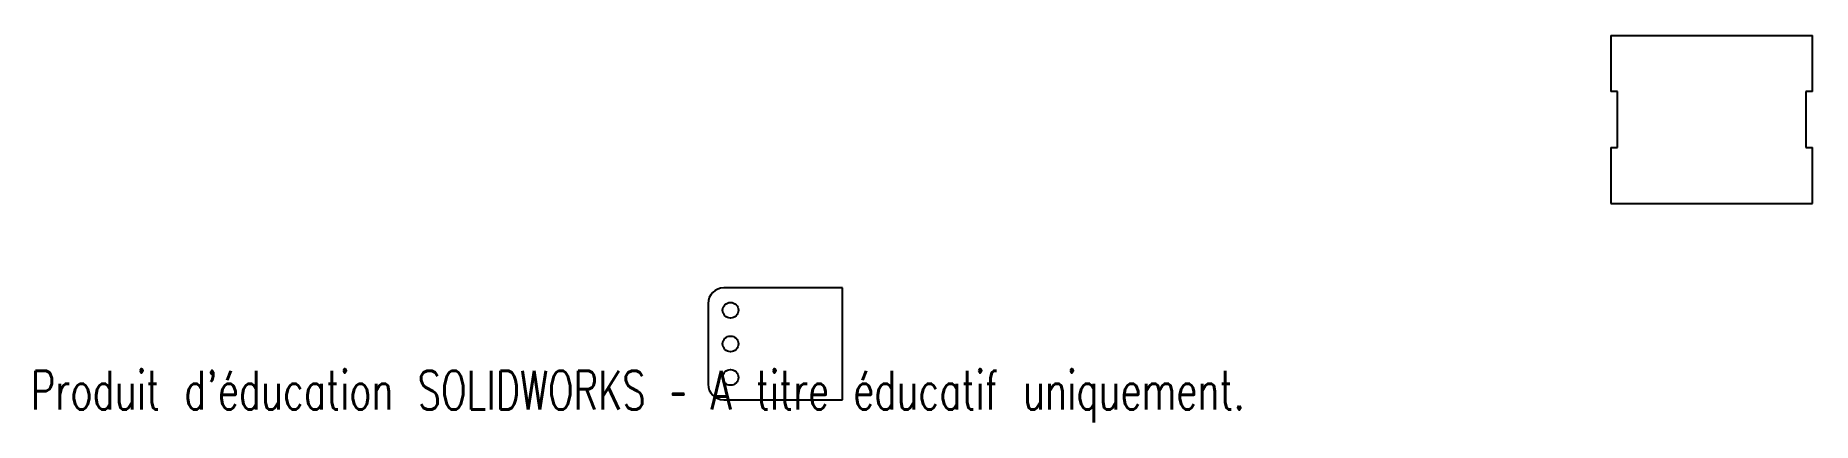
# Model space of a CAD drawing. Header units: millimetres. Extents: x 2 to 795, y 25 to 983.
# Drawn here: x 2 to 795, y 25 to 198 of the extents above.
import ezdxf

# ---------------------------------------------------------------- set-up
doc = ezdxf.new("R2010")
doc.units = ezdxf.units.MM
doc.styles.add('SLDTEXTSTYLE0', font='TXT', dxfattribs={"width": 0.7, "bigfont": 'bigfont'})

msp = doc.modelspace()

# ---------------------------------------------------------------- linework, layer by layer
at = {"color": 7, "linetype": 'Continuous', "lineweight": 25}
for p, q in [((704.91, 197.87), (794.91, 197.87)), ((704.91, 197.87), (704.91, 172.87)), ((794.91, 172.87), (794.91, 197.87)), ((707.91, 172.87), (704.91, 172.87)), ((707.91, 147.87), (707.91, 172.87)), ((794.91, 172.87), (791.91, 172.87)), ((791.91, 172.87), (791.91, 147.87)), ((704.91, 147.87), (707.91, 147.87)), ((704.91, 147.87), (704.91, 122.87)), ((791.91, 147.87), (794.91, 147.87)), ((794.91, 122.87), (794.91, 147.87)), ((704.91, 122.87), (794.91, 122.87)), ((362.16, 85.27), (309.16, 85.27)), ((362.16, 35.27), (362.16, 85.27)), ((302.16, 78.27), (302.16, 42.27)), ((309.16, 35.27), (362.16, 35.27))]:
    msp.add_line(p, q, dxfattribs=at)
for centre in [(312.16, 75.27), (312.16, 60.27), (312.16, 45.27)]:
    msp.add_circle(centre, 3.5, dxfattribs=at)
for centre, start, end in [((309.16, 78.27), 90, 180), ((309.16, 42.27), 180, 270)]:
    msp.add_arc(centre, 7, start, end, dxfattribs=at)

# ---------------------------------------------------------------- texts
at = {"color": 7, "linetype": 'Continuous', "insert": (0, 48.25), "char_height": 17.3, "attachment_point": 1, "style": 'SLDTEXTSTYLE0'}
msp.add_mtext("Produit d'éducation SOLIDWORKS – A titre éducatif uniquement.", dxfattribs=at)

doc.saveas('drawing.dxf')
